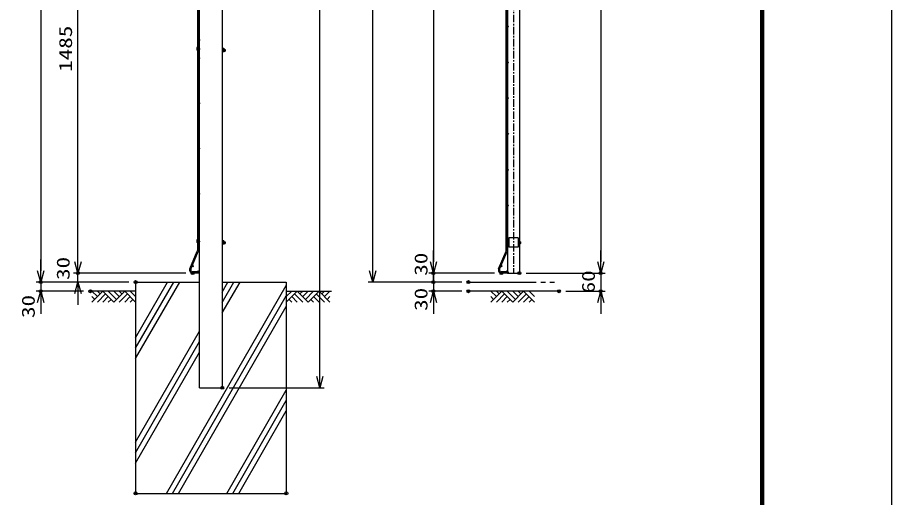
# Model space of a CAD drawing. Units: millimetres, scale not verified. Extents: x -6301 to 6301, y -4454 to 4456.
# Drawn here: x 3401 to 6301, y -1409 to 182 of the extents above; entities that cross this region are included whole.
import ezdxf
from ezdxf.enums import TextEntityAlignment as Align

# ---------------------------------------------------------------- set-up
doc = ezdxf.new("R2010")
doc.units = ezdxf.units.MM
doc.header["$LTSCALE"] = 20
doc.header["$PDMODE"] = 32
doc.header["$PDSIZE"] = 10
doc.linetypes.add('USER2', pattern=[2, 1.25, -0.25, 0.25, -0.25])
doc.linetypes.add('USER3', pattern=[15, 11.25, -0.75, 0.75, -0.75, 0.75, -0.75])
for name, color, linetype, lineweight in [('0-1_0', 4, 'Continuous', 25), ('0-7_LAYER03', 7, 'Continuous', 25), ('0-8_EXTCNT-LMEC0', 4, 'Continuous', 25)]:
    doc.layers.add(name, color=color, linetype=linetype, lineweight=lineweight)
doc.layers.add('0-6_DEFPOINTS', color=7, linetype='Continuous')
doc.styles.add('ＭＳ ゴシック', font='')
doc.styles.get('ＭＳ ゴシック').set_extended_font_data('MS Gothic')

# ---------------------------------------------------------------- blocks, each defined once
blk = doc.blocks.new('_Open30')
at = {"layer": '0-1_0', "color": 2}
blk.add_line((0, 0), (-20, 0), dxfattribs=at)
blk.add_lwpolyline([(-20, 5.36), (0, 0), (-20, -5.36)], dxfattribs=at)
blk = doc.blocks.new('_DotSmall')
at = {"layer": '0-1_0', "color": 2}
for points in [[(0, 0), (-2.5, 0), (-2.48, 0.31)], [(0, 0), (-2.48, -0.31), (-2.5, 0)], [(0, 0), (-2.48, 0.31), (-2.42, 0.62)], [(0, 0), (-2.42, -0.62), (-2.48, -0.31)], [(0, 0), (-2.42, 0.62), (-2.32, 0.92)], [(0, 0), (-2.32, -0.92), (-2.42, -0.62)], [(0, 0), (-2.32, 0.92), (-2.19, 1.2)], [(0, 0), (-2.19, -1.2), (-2.32, -0.92)], [(0, 0), (-2.19, 1.2), (-2.02, 1.47)], [(0, 0), (-2.02, -1.47), (-2.19, -1.2)], [(0, 0), (-2.02, 1.47), (-1.82, 1.71)], [(0, 0), (-1.82, -1.71), (-2.02, -1.47)], [(0, 0), (-1.82, 1.71), (-1.59, 1.93)], [(0, 0), (-1.59, -1.93), (-1.82, -1.71)], [(0, 0), (-1.59, 1.93), (-1.34, 2.11)], [(0, 0), (-1.34, -2.11), (-1.59, -1.93)], [(0, 0), (-1.34, 2.11), (-1.06, 2.26)], [(0, 0), (-1.06, -2.26), (-1.34, -2.11)], [(0, 0), (-1.06, 2.26), (-0.77, 2.38)], [(0, 0), (-0.77, -2.38), (-1.06, -2.26)], [(0, 0), (-0.77, 2.38), (-0.47, 2.46)], [(0, 0), (-0.47, -2.46), (-0.77, -2.38)], [(0, 0), (-0.47, 2.46), (-0.16, 2.5)], [(0, 0), (-0.16, -2.5), (-0.47, -2.46)], [(0, 0), (-0.16, 2.5), (0.16, 2.5)], [(0, 0), (0.16, -2.5), (-0.16, -2.5)], [(0, 0), (0.16, 2.5), (0.47, 2.46)], [(0, 0), (0.47, 2.46), (0.77, 2.38)], [(0, 0), (0.77, 2.38), (1.06, 2.26)], [(0, 0), (1.06, 2.26), (1.34, 2.11)], [(0, 0), (1.34, 2.11), (1.59, 1.93)], [(0, 0), (1.59, 1.93), (1.82, 1.71)], [(0, 0), (1.82, 1.71), (2.02, 1.47)], [(0, 0), (2.02, 1.47), (2.19, 1.2)], [(0, 0), (2.19, 1.2), (2.32, 0.92)], [(0, 0), (2.32, 0.92), (2.42, 0.62)], [(0, 0), (2.42, 0.62), (2.48, 0.31)], [(0, 0), (2.48, 0.31), (2.5, 0)], [(0, 0), (0.47, -2.46), (0.16, -2.5)], [(0, 0), (0.77, -2.38), (0.47, -2.46)], [(0, 0), (1.06, -2.26), (0.77, -2.38)], [(0, 0), (1.34, -2.11), (1.06, -2.26)], [(0, 0), (1.59, -1.93), (1.34, -2.11)], [(0, 0), (1.82, -1.71), (1.59, -1.93)], [(0, 0), (2.02, -1.47), (1.82, -1.71)], [(0, 0), (2.19, -1.2), (2.02, -1.47)], [(0, 0), (2.32, -0.92), (2.19, -1.2)], [(0, 0), (2.42, -0.62), (2.32, -0.92)], [(0, 0), (2.48, -0.31), (2.42, -0.62)], [(0, 0), (2.5, 0), (2.48, -0.31)]]:
    blk.add_solid(points, dxfattribs=at)

msp = doc.modelspace()

# ---------------------------------------------------------------- linework, layer by layer
at = {"layer": '0-1_0', "color": 2}
for p, q in [((3478.25, 1767.7), (3478.25, -657.3)), ((4579.49, -657.3), (4579.49, 1767.7)), ((4404.09, -1007.3), (4404.09, 1702.7)), ((4780.97, 1267.7), (4780.97, -627.3)), ((5336.19, 1189.72), (5336.19, -627.3)), ((3601.99, -627.3), (3601.99, 782.7)), ((3601.99, -627.3), (3601.99, -589.8)), ((4780.97, -627.3), (4780.97, -589.8)), ((5336.19, -627.3), (5336.19, -589.8)), ((3478.25, -657.3), (3478.25, -619.8)), ((3601.99, -694.8), (3601.99, -664.8)), ((4780.97, -694.8), (4780.97, -657.3)), ((4780.97, -664.8), (4780.97, -694.8)), ((5336.19, -664.8), (5336.19, -724.8)), ((3478.25, -694.8), (3478.25, -724.8)), ((4780.97, -694.8), (4780.97, -732.3)), ((4780.97, -694.8), (4780.97, -724.8)), ((3601.99, -732.3), (3601.99, -769.8)), ((3478.25, -762.3), (3478.25, -799.8)), ((4780.97, -762.3), (4780.97, -799.8)), ((5336.19, -762.3), (5336.19, -799.8))]:
    msp.add_line(p, q, dxfattribs=at)
at = {"layer": '0-1_0', "color": 7}
for p, q in [((4005.58, -1044.8), (4005.58, 1732.2)), ((4080.58, 1732.2), (4080.58, -1044.8)), ((5026.42, 1217.22), (5026.42, -658.4)), ((5066.42, 291.18), (5066.42, -558.28)), ((3997.55, 83.6), (3998.38, 84.7)), ((4004.68, 84.42), (4001.98, 86.45)), ((4001.98, 80.83), (4004.68, 84.42)), ((4003.78, 76.3), (4005.58, 76.3)), ((4003.78, 71.1), (4005.58, 71.1)), ((4080.58, 80.2), (4080.58, 67.2)), ((4080.58, 80.2), (4081.38, 80.2)), ((4080.58, 67.2), (4081.38, 67.2)), ((4081.38, 80.2), (4081.38, 67.2)), ((4081.38, 67.2), (4081.94, 68.18)), ((4086.08, 79.23), (4081.94, 79.23)), ((4086.08, 76.47), (4081.94, 76.47)), ((4086.08, 70.94), (4081.94, 70.94)), ((4086.08, 68.18), (4081.94, 68.18)), ((4086.58, 77.86), (4086.58, 69.36)), ((4086.58, 76.3), (4089.82, 76.3)), ((4086.58, 75.7), (4090.24, 75.7)), ((4086.58, 71.7), (4090.24, 71.7)), ((4086.58, 71.1), (4089.82, 71.1)), ((4089.82, 76.3), (4089.82, 71.1)), ((5030.92, -548.3), (5030.92, -579.3)), ((5061.92, -548.3), (5030.92, -548.3)), ((5061.92, -548.3), (5061.92, -579.3)), ((3997.55, -553.91), (3998.38, -552.8)), ((4004.68, -553.08), (4001.98, -551.05)), ((4001.98, -556.67), (4004.68, -553.08)), ((4003.78, -561.2), (4005.58, -561.2)), ((4003.78, -566.4), (4005.58, -566.4)), ((4080.58, -557.3), (4080.58, -570.3)), ((4080.58, -557.3), (4081.38, -557.3)), ((4080.58, -570.3), (4081.38, -570.3)), ((4081.38, -557.3), (4081.38, -570.3)), ((4081.38, -570.3), (4081.94, -569.32)), ((4086.08, -558.27), (4081.94, -558.27)), ((4086.08, -561.04), (4081.94, -561.04)), ((4086.08, -566.56), (4081.94, -566.56)), ((4086.08, -569.32), (4081.94, -569.32)), ((4086.58, -559.64), (4086.58, -568.14)), ((4086.58, -561.2), (4089.82, -561.2)), ((4086.58, -561.8), (4090.24, -561.8)), ((4086.58, -565.8), (4090.24, -565.8)), ((4086.58, -566.4), (4089.82, -566.4)), ((4089.82, -561.2), (4089.82, -566.4)), ((5061.92, -579.3), (5030.92, -579.3)), ((5066.42, -569.33), (5066.42, -664.8)), ((5026.42, -660.39), (5026.42, -661.2)), ((5026.42, -664.8), (5066.42, -664.8)), ((3793.08, -694.8), (3793.08, -1394.8)), ((3793.08, -694.8), (4005.58, -694.8)), ((3793.08, -948.38), (3939.48, -694.8)), ((3793.08, -913.74), (3919.48, -694.8)), ((3793.08, -879.1), (3899.48, -694.8)), ((4080.58, -694.8), (4293.08, -694.8)), ((4080.58, -796.82), (4139.48, -694.8)), ((4080.58, -762.18), (4119.48, -694.8)), ((4080.58, -727.54), (4099.48, -694.8)), ((4293.08, -694.8), (4293.08, -1394.8)), ((3895.34, -1394.8), (4293.08, -705.89)), ((3915.34, -1394.8), (4293.08, -740.53)), ((3935.34, -1394.8), (4293.08, -775.17)), ((3793.08, -1225.51), (4005.58, -857.44)), ((3793.08, -1260.15), (4005.58, -892.09)), ((3793.08, -1294.79), (4005.58, -926.73)), ((4005.58, -1044.8), (4080.58, -1044.8)), ((4018.08, -1044.8), (4068.08, -1044.8)), ((4095.34, -1394.8), (4293.08, -1052.3)), ((4115.34, -1394.8), (4293.08, -1086.94)), ((4135.34, -1394.8), (4293.08, -1121.58)), ((3793.08, -1394.8), (4293.08, -1394.8))]:
    msp.add_line(p, q, dxfattribs=at)
at = {"layer": '0-1_0'}
for p, q in [((5022.82, -589.74), (5022.82, 1243.79)), ((5026.42, -589.74), (5026.42, 1243.79)), ((3998.38, 745.14), (3998.38, -589.74)), ((4001.98, 745.14), (4001.98, -589.74)), ((3972.97, -650.89), (3997.87, -592.24)), ((3976.29, -652.3), (4001.18, -593.65)), ((4997.42, -650.89), (5022.32, -592.24)), ((5000.73, -652.3), (5025.63, -593.65)), ((4003.98, -661.2), (3982.18, -661.2)), ((4003.98, -664.8), (3982.18, -664.8)), ((4003.98, -661.2), (4003.98, -664.8)), ((5028.42, -661.2), (5006.62, -661.2)), ((5028.42, -664.8), (5006.62, -664.8)), ((5028.42, -661.2), (5028.42, -664.8))]:
    msp.add_line(p, q, dxfattribs=at)
at = {"layer": '0-1_0', "color": 7, "linetype": 'USER2'}
msp.add_line((5046.42, 1231.22), (5046.42, -664.8), dxfattribs=at)
at = {"layer": '0-1_0', "color": 5}
for p, q in [((5029.57, -553.09), (5026.42, -550.71)), ((5022.44, -553.91), (5022.82, -553.4)), ((5026.6, -557.04), (5029.57, -553.09)), ((5028.67, -561.2), (5030.92, -561.2)), ((5028.67, -566.4), (5030.92, -566.4)), ((5061.92, -557.3), (5061.92, -570.3)), ((5061.92, -557.3), (5062.72, -557.3)), ((5061.92, -570.3), (5062.72, -570.3)), ((5062.72, -557.3), (5062.72, -570.3)), ((5062.72, -570.3), (5063.29, -569.33)), ((5067.42, -558.28), (5063.29, -558.28)), ((5067.42, -561.04), (5063.29, -561.04)), ((5067.42, -566.56), (5063.29, -566.56)), ((5067.42, -569.33), (5063.29, -569.33)), ((5067.92, -559.64), (5067.92, -568.14)), ((5067.92, -561.2), (5069.71, -561.2)), ((5067.92, -561.8), (5070.14, -561.8)), ((5067.92, -565.8), (5070.14, -565.8)), ((5067.92, -566.4), (5069.71, -566.4)), ((5069.71, -561.2), (5069.71, -566.4))]:
    msp.add_line(p, q, dxfattribs=at)
at = {"layer": '0-1_0', "color": 1}
for p, q in [((3959.68, -664.8), (3586.99, -664.8)), ((3959.68, -664.8), (3586.99, -664.8)), ((4984.12, -664.8), (4765.97, -664.8)), ((4984.12, -664.8), (4765.97, -664.8)), ((5088.92, -664.8), (5351.19, -664.8)), ((5088.92, -664.8), (5351.19, -664.8)), ((3770.58, -694.8), (3463.25, -694.8)), ((3770.58, -694.8), (3463.25, -694.8)), ((3770.58, -694.8), (3586.99, -694.8)), ((4874.84, -694.8), (4564.49, -694.8)), ((4874.84, -694.8), (4765.97, -694.8)), ((4874.84, -694.8), (4765.97, -694.8)), ((3620.58, -724.8), (3463.25, -724.8)), ((4874.84, -724.8), (4765.97, -724.8)), ((5219.69, -724.8), (5351.19, -724.8)), ((4103.08, -1044.8), (4419.09, -1044.8))]:
    msp.add_line(p, q, dxfattribs=at)
at = {"layer": '0-1_0', "color": 7, "linetype": 'USER3'}
msp.add_line((4897.34, -694.8), (5197.19, -694.8), dxfattribs=at)
at = {"layer": '0-1_0', "color": 3}
msp.add_lwpolyline([(-6300.76, 4455.76), (6300.53, 4455.76), (6300.53, -4454.24), (-6300.76, -4454.24)], close=True, dxfattribs=at)
at = {"layer": '0-1_0', "color": 7}
for points in [[(-5876.47, 4190.58), (5876.24, 4190.58), (5876.24, -4189.06), (-5876.47, -4189.06)], [(-5873.82, 4187.93), (5873.59, 4187.93), (5873.59, -4186.41), (-5873.82, -4186.41)], [(-5871.17, 4185.28), (5870.94, 4185.28), (5870.94, -4183.76), (-5871.17, -4183.76)], [(-5868.52, 4182.62), (5868.29, 4182.62), (5868.29, -4181.11), (-5868.52, -4181.11)], [(-5865.86, 4179.97), (5865.64, 4179.97), (5865.64, -4178.46), (-5865.86, -4178.46)]]:
    msp.add_lwpolyline(points, close=True, dxfattribs=at)
for points in [[(4081.38, 80.2), (4081.94, 79.23), (4081.94, 68.18)], [(4081.38, -557.3), (4081.94, -558.27), (4081.94, -569.32)]]:
    msp.add_lwpolyline(points, dxfattribs=at)
at = {"layer": '0-1_0', "color": 5}
msp.add_lwpolyline([(5062.72, -557.3), (5063.29, -558.28), (5063.29, -569.33)], dxfattribs=at)
at = {"layer": '0-1_0'}
for centre in [(5028.22, 152.06), (4003.78, 107.7), (4003.78, 77.7), (4003.78, 47.7), (5028.22, 33.41), (5028.22, -85.23), (4003.78, -102.3), (5028.22, -203.87), (4003.78, -252.3), (5028.22, -322.52), (4003.78, -402.3), (5028.22, -441.16), (4003.78, -559.8), (5028.22, -559.8), (3982.71, -641.77), (4000.48, -659.4), (5007.16, -641.77), (5024.92, -659.4)]:
    msp.add_circle(centre, 1.8, dxfattribs=at)
at = {"layer": '0-1_0', "color": 7}
for centre, radius, start, end in [((4003.78, 78.9), 7.8, 143, 226.18694), ((4003.78, 78.9), 2.6, 226.18694, 270), ((4003.78, 78.9), 7.8, 256.65764, 270), ((4081.92, 70.92), 0.031, 40.87793, 319.12207), ((4081.25, 69.54), 1.53, 296.8485, 64.13989), ((4081.22, 77.85), 1.56, 297.51974, 62.48026), ((4077.73, 73.68), 5.04, 326.51716, 33.48284), ((4084.42, 77.85), 2.16, 320.19668, 39.80332), ((4078.7, 73.7), 7.88, 339.48158, 20.51842), ((4086.08, 70.94), 1.6998463427518892e-12, 159.43028, 156.8643), ((4084.46, 69.56), 2.13, 319.53759, 40.46241), ((4086.78, 73.7), 4, 319.4584, 40.5416), ((4003.78, -558.6), 7.8, 143, 226.18694), ((4003.78, -558.6), 2.6, 226.18694, 270), ((4003.78, -558.6), 7.8, 256.65764, 270), ((4081.92, -566.58), 0.031, 40.87793, 319.12207), ((4081.25, -567.96), 1.53, 296.8485, 64.13989), ((4081.22, -559.66), 1.56, 297.51974, 62.48026), ((4077.73, -563.82), 5.04, 326.51716, 33.48284), ((4084.42, -559.66), 2.16, 320.19668, 39.80332), ((4078.7, -563.8), 7.88, 339.48158, 20.51842), ((4086.08, -566.56), 1.6998463427518892e-12, 159.43028, 156.8643), ((4084.46, -567.94), 2.13, 319.53759, 40.46241), ((4086.78, -563.8), 4, 319.4584, 40.5416)]:
    msp.add_arc(centre, radius, start, end, dxfattribs=at)
at = {"layer": '0-1_0', "color": 5}
for centre, radius, start, end in [((5028.67, -558.6), 7.8, 143, 221.40962), ((5028.67, -558.6), 2.6, 143, 149.92665), ((5028.67, -558.6), 2.6, 210.07335, 270), ((5028.67, -558.6), 7.8, 253.23413, 270), ((5063.26, -566.58), 0.031, 40.87793, 319.12207), ((5062.6, -567.96), 1.53, 296.8485, 64.13989), ((5062.57, -559.66), 1.56, 297.51974, 62.48026), ((5059.08, -563.82), 5.04, 326.51716, 33.48284), ((5060.04, -563.8), 7.88, 339.48158, 20.51842), ((5067.42, -566.56), 1.6998463427518892e-12, 159.43028, 156.8643), ((5065.8, -567.94), 2.13, 319.53759, 40.46241), ((5065.77, -559.66), 2.16, 320.19668, 39.80332), ((5066.67, -563.8), 4, 319.4584, 40.5416)]:
    msp.add_arc(centre, radius, start, end, dxfattribs=at)
at = {"layer": '0-1_0'}
for centre, radius, start, end in [((3991.98, -589.74), 6.4, 337, 0), ((3991.98, -589.74), 10, 337, 0), ((5016.42, -589.74), 6.4, 337, 0), ((5016.42, -589.74), 10, 337, 0), ((3982.18, -654.8), 10, 157, 270), ((3982.18, -654.8), 6.4, 157, 270), ((5006.62, -654.8), 10, 157, 270), ((5006.62, -654.8), 6.4, 157, 270)]:
    msp.add_arc(centre, radius, start, end, dxfattribs=at)
at = {"layer": '0-6_DEFPOINTS'}
for p in [(3601.99, -664.8), (3982.18, -664.8), (3982.18, -664.8), (4780.97, -664.8), (5006.62, -664.8), (5066.42, -664.8), (5336.19, -664.8), (3478.25, -694.8), (3793.08, -694.8), (3793.08, -694.8), (4780.97, -694.8), (4897.34, -694.8), (3478.25, -724.8), (3643.08, -724.8), (4780.97, -724.8), (4897.34, -724.8), (5197.19, -724.8), (5336.19, -724.8), (4080.58, -1044.8), (3793.08, -1394.8), (4293.08, -1394.8)]:
    msp.add_point(p, dxfattribs=at)
at = {"layer": '0-7_LAYER03'}
for p, q in [((3793.08, -724.8), (3643.08, -724.8)), ((4293.08, -724.8), (4443.08, -724.8)), ((5197.19, -724.8), (4897.34, -724.8))]:
    msp.add_line(p, q, dxfattribs=at)
at = {"layer": '0-8_EXTCNT-LMEC0'}
for p, q in [((3666.43, -742.89), (3648.33, -724.8)), ((3648.33, -760.99), (3684.52, -724.8)), ((3657.38, -751.94), (3648.33, -742.89)), ((3675.47, -733.85), (3666.43, -724.8)), ((3693.57, -733.85), (3666.43, -760.99)), ((3720.71, -760.99), (3684.52, -724.8)), ((3702.61, -742.89), (3684.52, -760.99)), ((3729.75, -751.94), (3702.61, -724.8)), ((3711.66, -751.94), (3702.61, -760.99)), ((3738.8, -742.89), (3720.71, -724.8)), ((3720.71, -760.99), (3756.89, -724.8)), ((3747.85, -733.85), (3738.8, -724.8)), ((3765.94, -733.85), (3738.8, -760.99)), ((3793.08, -760.99), (3756.89, -724.8)), ((3774.98, -742.89), (3756.89, -760.99)), ((3793.08, -742.89), (3774.98, -724.8)), ((3784.03, -751.94), (3774.98, -760.99)), ((4293.08, -742.89), (4311.17, -724.8)), ((4293.08, -760.99), (4329.26, -724.8)), ((4302.12, -751.94), (4311.17, -760.99)), ((4311.17, -742.89), (4329.26, -760.99)), ((4320.22, -733.85), (4347.36, -760.99)), ((4365.45, -760.99), (4329.26, -724.8)), ((4338.31, -733.85), (4347.36, -724.8)), ((4347.36, -742.89), (4365.45, -724.8)), ((4356.4, -751.94), (4383.54, -724.8)), ((4365.45, -760.99), (4401.64, -724.8)), ((4374.5, -751.94), (4383.54, -760.99)), ((4383.54, -742.89), (4401.64, -760.99)), ((4392.59, -733.85), (4419.73, -760.99)), ((4437.82, -760.99), (4401.64, -724.8)), ((4410.68, -733.85), (4419.73, -724.8)), ((4419.73, -742.89), (4437.82, -724.8)), ((4428.77, -751.94), (4437.82, -742.89)), ((4989.86, -742.89), (4971.76, -724.8)), ((4971.76, -760.99), (5007.95, -724.8)), ((4980.81, -751.94), (4971.76, -742.89)), ((4998.9, -733.85), (4989.86, -724.8)), ((5017, -733.85), (4989.86, -760.99)), ((5044.14, -760.99), (5007.95, -724.8)), ((5026.04, -742.89), (5007.95, -760.99)), ((5053.18, -751.94), (5026.04, -724.8)), ((5035.09, -751.94), (5026.04, -760.99)), ((5062.23, -742.89), (5044.14, -724.8)), ((5044.14, -760.99), (5080.32, -724.8)), ((5071.28, -733.85), (5062.23, -724.8)), ((5089.37, -733.85), (5062.23, -760.99)), ((5116.51, -760.99), (5080.32, -724.8)), ((5098.41, -742.89), (5080.32, -760.99)), ((5116.51, -742.89), (5098.41, -724.8)), ((5107.46, -751.94), (5098.41, -760.99))]:
    msp.add_line(p, q, dxfattribs=at)

# ---------------------------------------------------------------- block references
at = {"layer": '0-1_0', "xscale": 1.875, "yscale": 1.875}
for name, p, rotation in [('_Open30', (3601.99, -664.8), 270), ('_Open30', (3601.99, -664.8), 270), ('_Open30', (4780.97, -664.8), 270), ('_Open30', (4780.97, -664.8), 270), ('_Open30', (5336.19, -664.8), 270), ('_Open30', (5336.19, -664.8), 270), ('_Open30', (3478.25, -694.8), 270), ('_Open30', (3478.25, -694.8), 270), ('_Open30', (4579.49, -694.8), 270), ('_Open30', (3601.99, -694.8), 90), ('_DotSmall', (4780.97, -694.8), 90), ('_DotSmall', (4780.97, -694.8), 270), ('_Open30', (3478.25, -724.8), 90), ('_Open30', (4780.97, -724.8), 90), ('_Open30', (5336.19, -724.8), 90), ('_Open30', (4404.09, -1044.8), 270)]:
    msp.add_blockref(name, p, dxfattribs=dict(at, rotation=rotation))

# ---------------------------------------------------------------- texts
at = {"layer": '0-1_0', "color": 3, "style": 'ＭＳ ゴシック', "width": 1.3}
for s, p in [('1485', (3595.32, 2.11)), ('30', (4774.3, -673.66)), ('30', (3587.36, -687.59)), ('60', (5329.51, -732.14)), ('30', (4774.3, -790.1)), ('30', (3471.58, -813.63))]:
    msp.add_text(s, height=43.26, rotation=90, dxfattribs=at).set_placement(p, align=Align.BOTTOM_LEFT)

doc.saveas('drawing.dxf')
